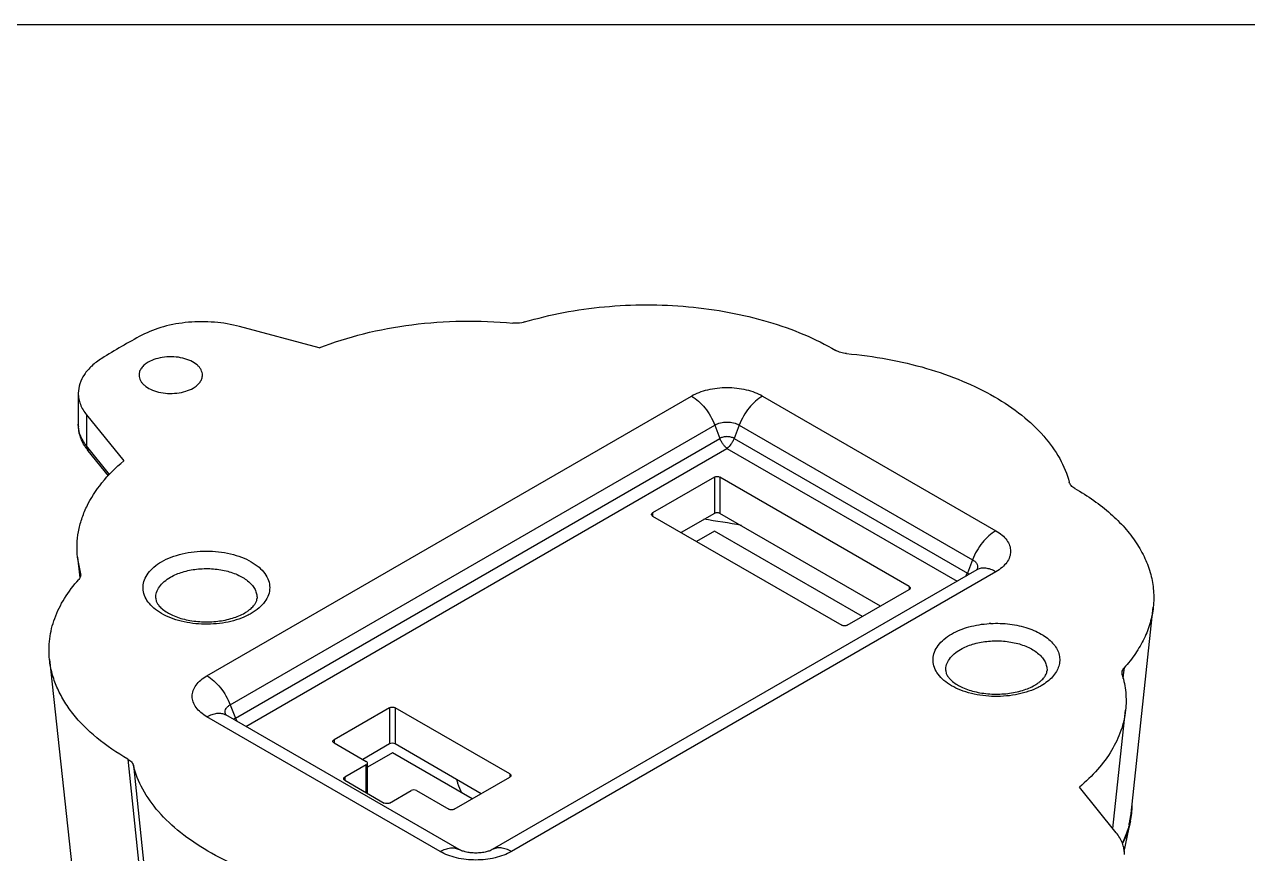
# Model space of a CAD drawing. Header units: millimetres. Extents: x 75184266 to 76346726, y -35850126 to -33679385.
# Drawn here: x 75346146 to 75364344, y -35534589 to -35522255 of the extents above; entities that cross this region are included whole.
import ezdxf

# ---------------------------------------------------------------- set-up
doc = ezdxf.new("R2010")
doc.units = ezdxf.units.MM
doc.header["$LTSCALE"] = 50
doc.header["$MEASUREMENT"] = 0
doc.linetypes.add('CEN', pattern=[62, 60, -1, 0, -1])
doc.layers.get('0').update_dxf_attribs({"linetype": 'CONTINUOUS'})
for name, color, linetype in [('02___PRT_ALL_AXES', 7, 'CONTINUOUS'), ('06___PRT_ALL_SURFS', 7, 'CONTINUOUS'), ('2', 2, 'CONTINUOUS'), ('PARKING', 7, 'CONTINUOUS')]:
    doc.layers.add(name, color=color, linetype=linetype)

# ---------------------------------------------------------------- blocks, each defined once
blk = doc.blocks.new('유도센서')
at = {"color": 7, "linetype": 'Continuous'}
for p, q in [((642940.817, 95503.641), (642934.538, 95505.331)), ((642921.828, 95500.08), (642921.828, 95497.63)), ((642922.483, 95498.372), (642925.411, 95494.747)), ((642934.214, 95474.473), (642972.397, 95496.518)), ((642973.512, 95496.518), (642991.897, 95485.904)), ((642924.198, 95493.574), (642922.612, 95495.538)), ((642971.965, 95493.461), (642967.086, 95490.644)), ((642987.309, 95484.847), (642972.389, 95493.461)), ((642967.086, 95490.399), (642982.006, 95481.785)), ((642971.965, 95490.603), (642969.349, 95489.093)), ((642985.046, 95483.296), (642972.389, 95490.603)), ((642971.965, 95489.215), (642970.551, 95488.399)), ((642983.632, 95482.479), (642971.965, 95489.215)), ((642921.774, 95487.156), (642921.95, 95485.523)), ((642922.03, 95485.85), (642921.774, 95487.156)), ((642992.643, 95486.153), (642954.459, 95464.108)), ((642992.681, 95486.178), (642992.643, 95486.153)), ((642982.43, 95481.785), (642987.309, 95484.602)), ((643004.802, 95466.956), (643006.548, 95483.224)), ((642919.563, 95479.089), (642921.309, 95462.822)), ((643004.106, 95477.881), (643004.088, 95478.083)), ((642933.468, 95474.722), (642933.434, 95474.744)), ((642951.853, 95464.108), (642933.468, 95474.722)), ((642946.368, 95475.294), (642941.984, 95472.763)), ((642955.843, 95470.069), (642946.792, 95475.294)), ((643003.365, 95465.768), (643004.367, 95475.103)), ((642941.984, 95472.518), (642944.529, 95471.048)), ((642946.368, 95472.436), (642944.246, 95471.212)), ((642946.58, 95471.742), (642944.617, 95470.609)), ((642952.873, 95468.109), (642946.58, 95471.742)), ((642953.58, 95468.517), (642946.792, 95472.436)), ((642944.529, 95470.803), (642942.832, 95469.824)), ((642944.617, 95468.548), (642944.617, 95470.926)), ((642951.459, 95467.293), (642955.843, 95469.824)), ((642942.832, 95469.579), (642945.944, 95467.782)), ((643003.627, 95465.444), (643000.726, 95469.036)), ((642946.368, 95467.782), (642948.065, 95468.762)), ((642948.489, 95468.762), (642951.035, 95467.293))]:
    blk.add_line(p, q, dxfattribs=at)
at = {"color": 9, "linetype": 'Continuous'}
for p, q in [((642931.968, 95477.811), (642970.152, 95499.856)), ((642975.758, 95499.856), (642994.143, 95489.241)), ((642922.483, 95498.372), (642922.483, 95495.922)), ((642933.805, 95475.525), (642971.989, 95497.57)), ((642971.989, 95497.57), (642972.397, 95496.518)), ((642973.921, 95497.57), (642973.512, 95496.518)), ((642973.921, 95497.57), (642992.306, 95486.956)), ((642924.301, 95493.673), (642922.483, 95495.922)), ((642935.023, 95473.825), (642972.955, 95495.725)), ((642972.955, 95495.725), (642991.088, 95485.256)), ((642971.965, 95493.461), (642971.965, 95490.603)), ((642972.389, 95493.461), (642972.389, 95490.603)), ((642967.086, 95490.644), (642967.086, 95490.399)), ((642992.306, 95486.956), (642991.897, 95485.904)), ((642994.143, 95486.005), (642955.959, 95463.96)), ((642987.309, 95484.847), (642987.309, 95484.602)), ((643004.251, 95478.423), (643004.212, 95478.07)), ((643004.189, 95477.872), (643004.159, 95477.596)), ((643004.212, 95478.07), (643004.189, 95477.872)), ((642933.805, 95475.525), (642934.214, 95474.473)), ((642950.353, 95463.96), (642931.968, 95474.574)), ((642946.368, 95475.294), (642946.368, 95472.436)), ((642946.792, 95475.294), (642946.792, 95472.436)), ((642941.984, 95472.763), (642941.984, 95472.518)), ((642925.741, 95471.244), (642927.366, 95455.413)), ((642926.169, 95470.754), (642927.831, 95454.882)), ((642944.529, 95468.599), (642944.529, 95470.803)), ((642942.832, 95469.824), (642942.832, 95469.579)), ((642955.843, 95470.069), (642955.843, 95469.824))]:
    blk.add_line(p, q, dxfattribs=at)
at = {"color": 7, "linetype": 'Continuous'}
for centre, radius, start, end in [((642950.72, 95459.627), 50.958, 117.94397, 122.05573), ((642925.729, 95498.058), 4.008, 213.20402, 218.95121), ((642963.561, 95434.721), 55.932, 79.14235, 82.22535), ((642921.531, 95485.795), 0.502, 355.10362, 6.29123), ((642933.673, 95485.123), 2.678, 306.93231, 309.62749), ((642995.937, 95479.43), 2.678, 306.93231, 309.62749), ((642998.288, 95467.656), 6.551, 348.64452, 353.86829), ((642998.394, 95467.68), 6.499, 348.2525, 353.57042), ((642998.494, 95467.668), 6.398, 353.57176, 359.48137), ((642998.133, 95467.686), 6.71, 345.90788, 348.65617)]:
    blk.add_arc(centre, radius, start, end, dxfattribs=at)
at = {"color": 9, "linetype": 'Continuous'}
for centre, radius, start, end in [((642924.165, 95497.63), 2.337, 179.99666, 184.52658), ((642993.14, 95485.292), 0.995, 117.8312, 120.01492), ((642994.182, 95473.416), 8.527, 93.00204, 93.73711), ((642932.971, 95473.861), 0.995, 59.98551, 62.18122)]:
    blk.add_arc(centre, radius, start, end, dxfattribs=at)
at = {"color": 7, "linetype": 'Continuous'}
for points, knots in [([(642957.008, 95505.688), (642958.014, 95505.988), (642960.093, 95506.489), (642963.306, 95506.939), (642966.6, 95507.091), (642969.896, 95506.945), (642973.111, 95506.501), (642976.166, 95505.773), (642978.986, 95504.776), (642980.727, 95503.918), (642981.535, 95503.445)], [0, 0, 0, 0, 0.124729, 0.25372, 0.384931, 0.51616, 0.645221, 0.77006, 0.8888, 1, 1, 1, 1]), ([(642934.538, 95505.331), (642933.894, 95505.505), (642932.551, 95505.728), (642930.524, 95505.721), (642928.583, 95505.384), (642927.38, 95504.929), (642926.841, 95504.643)], [0, 0, 0, 0, 0.253844, 0.51482, 0.768032, 1, 1, 1, 1]), ([(642940.817, 95503.641), (642941.955, 95504.092), (642944.361, 95504.852), (642948.145, 95505.553), (642952.091, 95505.833), (642954.753, 95505.729), (642956.078, 95505.603)], [0, 0, 0, 0, 0.236722, 0.486136, 0.742604, 1, 1, 1, 1]), ([(642957.008, 95505.688), (642956.936, 95505.666), (642956.632, 95505.594), (642956.314, 95505.581), (642956.078, 95505.603)], [0, 0, 0, 0, 0.242153, 1, 1, 1, 1]), ([(642923.675, 95502.815), (642923.396, 95502.64), (642922.891, 95502.265), (642922.292, 95501.592), (642921.915, 95500.855), (642921.828, 95500.332), (642921.828, 95500.079)], [0, 0, 0, 0, 0.287338, 0.545722, 0.779892, 1, 1, 1, 1]), ([(642982.374, 95503.199), (642982.22, 95503.212), (642981.93, 95503.264), (642981.655, 95503.375), (642981.535, 95503.445)], [0, 0, 0, 0, 0.524973, 1, 1, 1, 1]), ([(642982.374, 95503.199), (642983.456, 95503.104), (642985.58, 95502.819), (642988.644, 95502.102), (642991.475, 95501.115), (642994.006, 95499.885), (642996.174, 95498.435), (642997.929, 95496.802), (642999.221, 95495.015), (642999.762, 95493.71), (642999.933, 95493.061)], [0, 0, 0, 0, 0.152359, 0.299816, 0.44018, 0.571706, 0.693198, 0.804373, 0.905933, 1, 1, 1, 1]), ([(642921.828, 95500.079), (642921.828, 95499.932), (642921.856, 95499.633), (642922.029, 95499.035), (642922.281, 95498.622), (642922.483, 95498.372)], [0, 0, 0, 0, 0.237481, 0.480497, 1, 1, 1, 1]), ([(642922.375, 95495.863), (642922.203, 95496.126), (642921.926, 95496.695), (642921.827, 95497.323), (642921.828, 95497.632)], [0, 0, 0, 0, 0.504277, 1, 1, 1, 1]), ([(642921.774, 95487.156), (642921.739, 95487.489), (642921.714, 95488.161), (642921.824, 95489.169), (642922.079, 95490.168), (642922.62, 95491.501), (642923.672, 95493.117), (642924.787, 95494.222), (642925.411, 95494.747)], [0, 0, 0, 0, 0.114478, 0.229329, 0.346129, 0.466281, 0.720727, 1, 1, 1, 1]), ([(642971.965, 95493.461), (642972.028, 95493.497), (642972.177, 95493.526), (642972.326, 95493.497), (642972.389, 95493.461)], [0, 0, 0, 0, 0.499999, 1, 1, 1, 1]), ([(643000.36, 95492.577), (643000.256, 95492.636), (643000.076, 95492.768), (642999.958, 95492.964), (642999.933, 95493.061)], [0, 0, 0, 0, 0.544535, 1, 1, 1, 1]), ([(643000.36, 95492.577), (643000.876, 95492.283), (643001.853, 95491.666), (643003.179, 95490.628), (643004.308, 95489.512), (643005.224, 95488.33), (643005.921, 95487.095), (643006.384, 95485.82), (643006.608, 95484.521), (643006.594, 95483.651), (643006.548, 95483.224)], [0, 0, 0, 0, 0.150008, 0.291628, 0.424816, 0.550116, 0.668559, 0.781631, 0.891326, 1, 1, 1, 1]), ([(642966.998, 95490.522), (642966.998, 95490.545), (642967.018, 95490.597), (642967.061, 95490.63), (642967.086, 95490.644)], [0, 0, 0, 0, 0.449248, 1, 1, 1, 1]), ([(642967.086, 95490.399), (642967.061, 95490.413), (642967.018, 95490.446), (642966.998, 95490.498), (642966.998, 95490.522)], [0, 0, 0, 0, 0.550752, 1, 1, 1, 1]), ([(642972.389, 95490.603), (642972.326, 95490.639), (642972.177, 95490.668), (642972.028, 95490.639), (642971.965, 95490.603)], [0, 0, 0, 0, 0.500001, 1, 1, 1, 1]), ([(642919.562, 95479.089), (642919.504, 95479.63), (642919.515, 95480.739), (642919.923, 95482.383), (642920.713, 95483.97), (642921.449, 95484.934), (642921.866, 95485.399)], [0, 0, 0, 0, 0.235927, 0.476388, 0.729165, 1, 1, 1, 1]), ([(642922.031, 95485.752), (642922.026, 95485.69), (642921.989, 95485.56), (642921.912, 95485.45), (642921.866, 95485.399)], [0, 0, 0, 0, 0.476843, 1, 1, 1, 1]), ([(642987.309, 95484.847), (642987.334, 95484.833), (642987.377, 95484.8), (642987.397, 95484.748), (642987.397, 95484.725)], [0, 0, 0, 0, 0.550752, 1, 1, 1, 1]), ([(642987.374, 95484.658), (642987.37, 95484.653), (642987.352, 95484.631), (642987.328, 95484.613), (642987.309, 95484.602)], [0, 0, 0, 0, 0.230684, 1, 1, 1, 1]), ([(642987.397, 95484.725), (642987.397, 95484.719), (642987.395, 95484.695), (642987.385, 95484.673), (642987.374, 95484.658)], [0, 0, 0, 0, 0.240551, 1, 1, 1, 1]), ([(642927.932, 95483.924), (642927.933, 95483.864), (642927.954, 95483.729), (642928.049, 95483.517), (642928.222, 95483.28), (642928.604, 95482.92), (642929.307, 95482.518), (642930.355, 95482.187), (642931.559, 95482.03), (642932.798, 95482.072), (642933.95, 95482.305), (642934.651, 95482.591), (642934.954, 95482.766)], [0, 0, 0, 0, 0.022894, 0.051438, 0.088184, 0.134107, 0.25132, 0.394347, 0.552132, 0.713278, 0.866344, 1, 1, 1, 1]), ([(642935.382, 95483.06), (642935.473, 95483.136), (642935.629, 95483.285), (642935.8, 95483.519), (642935.893, 95483.73), (642935.914, 95483.864), (642935.916, 95483.924)], [0, 0, 0, 0, 0.342628, 0.615662, 0.828521, 1, 1, 1, 1]), ([(642934.954, 95482.766), (642934.984, 95482.783), (642935.096, 95482.85), (642935.205, 95482.924), (642935.283, 95482.982)], [0, 0, 0, 0, 0.262162, 1, 1, 1, 1]), ([(643006.548, 95483.224), (643006.503, 95482.803), (643006.334, 95481.954), (643005.856, 95480.72), (643005.159, 95479.525), (643004.574, 95478.784), (643004.251, 95478.423)], [0, 0, 0, 0, 0.234908, 0.477418, 0.73153, 1, 1, 1, 1]), ([(642982.43, 95481.785), (642982.367, 95481.749), (642982.218, 95481.72), (642982.069, 95481.749), (642982.006, 95481.785)], [0, 0, 0, 0, 0.499999, 1, 1, 1, 1]), ([(642925.741, 95471.244), (642924.88, 95471.736), (642923.305, 95472.795), (642921.657, 95474.428), (642920.678, 95475.83), (642920.125, 95476.891), (642919.742, 95477.977), (642919.602, 95478.72), (642919.562, 95479.089)], [0, 0, 0, 0, 0.287548, 0.546979, 0.667178, 0.78194, 0.8924, 1, 1, 1, 1]), ([(643004.088, 95478.083), (643004.094, 95478.144), (643004.132, 95478.268), (643004.207, 95478.374), (643004.251, 95478.423)], [0, 0, 0, 0, 0.477257, 1, 1, 1, 1]), ([(642990.195, 95478.23), (642990.196, 95478.17), (642990.217, 95478.036), (642990.312, 95477.823), (642990.485, 95477.587), (642990.867, 95477.227), (642991.571, 95476.824), (642992.618, 95476.493), (642993.822, 95476.337), (642995.061, 95476.378), (642996.214, 95476.611), (642996.915, 95476.898), (642997.217, 95477.073)], [0, 0, 0, 0, 0.022894, 0.051438, 0.088184, 0.134107, 0.25132, 0.394347, 0.552132, 0.713278, 0.866344, 1, 1, 1, 1]), ([(642997.645, 95477.367), (642997.737, 95477.443), (642997.893, 95477.591), (642998.063, 95477.826), (642998.156, 95478.037), (642998.178, 95478.171), (642998.179, 95478.23)], [0, 0, 0, 0, 0.342628, 0.615662, 0.828521, 1, 1, 1, 1]), ([(643004.106, 95477.881), (643004.24, 95477.43), (643004.423, 95476.507), (643004.417, 95475.565), (643004.367, 95475.103)], [0, 0, 0, 0, 0.503075, 1, 1, 1, 1]), ([(642997.217, 95477.073), (642997.247, 95477.09), (642997.36, 95477.157), (642997.469, 95477.231), (642997.546, 95477.289)], [0, 0, 0, 0, 0.262162, 1, 1, 1, 1]), ([(642946.368, 95475.294), (642946.431, 95475.33), (642946.58, 95475.359), (642946.729, 95475.33), (642946.792, 95475.294)], [0, 0, 0, 0, 0.499999, 1, 1, 1, 1]), ([(643004.367, 95475.103), (643004.308, 95474.556), (643004.052, 95473.445), (643003.292, 95471.861), (643002.173, 95470.357), (643001.239, 95469.464), (643000.726, 95469.036)], [0, 0, 0, 0, 0.227946, 0.467124, 0.723226, 1, 1, 1, 1]), ([(642941.896, 95472.64), (642941.896, 95472.664), (642941.916, 95472.716), (642941.959, 95472.749), (642941.984, 95472.763)], [0, 0, 0, 0, 0.449248, 1, 1, 1, 1]), ([(642941.984, 95472.518), (642941.959, 95472.532), (642941.916, 95472.565), (642941.896, 95472.617), (642941.896, 95472.64)], [0, 0, 0, 0, 0.550752, 1, 1, 1, 1]), ([(642946.792, 95472.436), (642946.729, 95472.473), (642946.58, 95472.501), (642946.431, 95472.473), (642946.368, 95472.436)], [0, 0, 0, 0, 0.500001, 1, 1, 1, 1]), ([(642925.741, 95471.244), (642925.846, 95471.184), (642926.027, 95471.051), (642926.145, 95470.852), (642926.169, 95470.754)], [0, 0, 0, 0, 0.544883, 1, 1, 1, 1]), ([(642943.737, 95460.612), (642942.651, 95460.703), (642940.519, 95460.98), (642937.445, 95461.691), (642934.604, 95462.675), (642932.065, 95463.906), (642929.895, 95465.36), (642928.143, 95466.999), (642926.861, 95468.793), (642926.333, 95470.103), (642926.169, 95470.754)], [0, 0, 0, 0, 0.152531, 0.300184, 0.440709, 0.572315, 0.693775, 0.804804, 0.906143, 1, 1, 1, 1]), ([(642944.617, 95470.926), (642944.617, 95470.949), (642944.597, 95471.001), (642944.554, 95471.034), (642944.529, 95471.048)], [0, 0, 0, 0, 0.449248, 1, 1, 1, 1]), ([(642944.529, 95470.803), (642944.554, 95470.818), (642944.597, 95470.85), (642944.617, 95470.902), (642944.617, 95470.926)], [0, 0, 0, 0, 0.550752, 1, 1, 1, 1]), ([(642942.744, 95469.701), (642942.744, 95469.724), (642942.765, 95469.777), (642942.807, 95469.809), (642942.832, 95469.824)], [0, 0, 0, 0, 0.449248, 1, 1, 1, 1]), ([(642955.843, 95470.069), (642955.868, 95470.054), (642955.91, 95470.022), (642955.931, 95469.969), (642955.931, 95469.946)], [0, 0, 0, 0, 0.550752, 1, 1, 1, 1]), ([(642955.908, 95469.88), (642955.904, 95469.874), (642955.886, 95469.852), (642955.862, 95469.835), (642955.843, 95469.824)], [0, 0, 0, 0, 0.230684, 1, 1, 1, 1]), ([(642955.931, 95469.946), (642955.931, 95469.94), (642955.929, 95469.917), (642955.918, 95469.894), (642955.908, 95469.88)], [0, 0, 0, 0, 0.240551, 1, 1, 1, 1]), ([(642942.832, 95469.579), (642942.807, 95469.593), (642942.765, 95469.626), (642942.744, 95469.678), (642942.744, 95469.701)], [0, 0, 0, 0, 0.550752, 1, 1, 1, 1]), ([(642948.489, 95468.762), (642948.426, 95468.799), (642948.277, 95468.827), (642948.128, 95468.799), (642948.065, 95468.762)], [0, 0, 0, 0, 0.500001, 1, 1, 1, 1]), ([(642951.654, 95469.608), (642951.674, 95469.52), (642951.769, 95469.164), (642951.91, 95468.821), (642952.038, 95468.574)], [0, 0, 0, 0, 0.244957, 1, 1, 1, 1]), ([(642946.368, 95467.782), (642946.305, 95467.746), (642946.156, 95467.717), (642946.006, 95467.746), (642945.944, 95467.782)], [0, 0, 0, 0, 0.499999, 1, 1, 1, 1]), ([(642951.459, 95467.293), (642951.396, 95467.256), (642951.247, 95467.227), (642951.098, 95467.256), (642951.035, 95467.293)], [0, 0, 0, 0, 0.499999, 1, 1, 1, 1]), ([(643004.64, 95466.052), (643004.61, 95465.931), (643004.473, 95465.441), (643004.281, 95464.967), (643004.112, 95464.623)], [0, 0, 0, 0, 0.245722, 1, 1, 1, 1]), ([(643004.757, 95466.356), (643004.694, 95466.053), (643004.522, 95465.445), (643004.27, 95464.865), (643004.126, 95464.581)], [0, 0, 0, 0, 0.492446, 1, 1, 1, 1]), ([(643004.283, 95463.736), (643004.283, 95463.883), (643004.255, 95464.182), (643004.082, 95464.78), (643003.83, 95465.193), (643003.627, 95465.444)], [0, 0, 0, 0, 0.237481, 0.480497, 1, 1, 1, 1]), ([(642954.459, 95464.108), (642954.403, 95464.076), (642954.247, 95464.007), (642953.957, 95463.92), (642953.578, 95463.855), (642953.156, 95463.832), (642952.734, 95463.855), (642952.355, 95463.92), (642952.065, 95464.007), (642951.909, 95464.076), (642951.853, 95464.108)], [0, 0, 0, 0, 0.071808, 0.190047, 0.338032, 0.500019, 0.662007, 0.80999, 0.928205, 1, 1, 1, 1])]:
    blk.add_open_spline(points, degree=3, knots=knots, dxfattribs=at)
at = {"color": 9, "linetype": 'Continuous'}
for points, knots in [([(642970.152, 95499.856), (642970.344, 95499.966), (642970.763, 95500.162), (642971.693, 95500.444), (642972.955, 95500.582), (642974.216, 95500.444), (642975.146, 95500.162), (642975.566, 95499.966), (642975.758, 95499.856)], [0, 0, 0, 0, 0.114245, 0.237544, 0.499998, 0.762454, 0.885753, 1, 1, 1, 1]), ([(642970.152, 95499.856), (642970.348, 95499.742), (642970.731, 95499.456), (642971.235, 95498.918), (642971.668, 95498.282), (642971.895, 95497.812), (642971.989, 95497.57)], [0, 0, 0, 0, 0.227972, 0.477542, 0.738771, 1, 1, 1, 1]), ([(642975.758, 95499.856), (642975.562, 95499.742), (642975.178, 95499.456), (642974.675, 95498.918), (642974.241, 95498.282), (642974.015, 95497.812), (642973.921, 95497.57)], [0, 0, 0, 0, 0.227971, 0.477542, 0.73877, 1, 1, 1, 1]), ([(642971.989, 95497.57), (642972.126, 95497.649), (642972.445, 95497.765), (642972.955, 95497.82), (642973.465, 95497.765), (642973.784, 95497.649), (642973.921, 95497.57)], [0, 0, 0, 0, 0.237223, 0.499999, 0.762774, 1, 1, 1, 1]), ([(642922.483, 95495.922), (642922.301, 95496.148), (642921.999, 95496.627), (642921.856, 95497.178), (642921.835, 95497.446)], [0, 0, 0, 0, 0.51992, 1, 1, 1, 1]), ([(642922.612, 95495.538), (642922.57, 95495.59), (642922.503, 95495.714), (642922.483, 95495.852), (642922.483, 95495.922)], [0, 0, 0, 0, 0.486963, 1, 1, 1, 1]), ([(642973.512, 95496.518), (642973.433, 95496.564), (642973.249, 95496.631), (642972.955, 95496.663), (642972.66, 95496.631), (642972.476, 95496.564), (642972.397, 95496.518)], [0, 0, 0, 0, 0.237231, 0.500001, 0.76277, 1, 1, 1, 1]), ([(642972.955, 95495.724), (642972.901, 95495.77), (642972.791, 95495.875), (642972.668, 95496.025), (642972.576, 95496.163), (642972.511, 95496.275), (642972.45, 95496.389), (642972.412, 95496.467), (642972.401, 95496.508)], [0, 0, 0, 0, 0.218654, 0.467851, 0.599327, 0.732946, 0.867227, 1, 1, 1, 1]), ([(642973.513, 95496.518), (642973.482, 95496.437), (642973.406, 95496.28), (642973.235, 95496.002), (642973.071, 95495.823), (642972.955, 95495.724)], [0, 0, 0, 0, 0.266719, 0.532165, 1, 1, 1, 1]), ([(642994.143, 95489.241), (642993.947, 95489.128), (642993.563, 95488.842), (642993.059, 95488.304), (642992.626, 95487.668), (642992.399, 95487.198), (642992.306, 95486.956)], [0, 0, 0, 0, 0.227971, 0.477542, 0.73877, 1, 1, 1, 1]), ([(642994.143, 95489.241), (642994.317, 95489.141), (642994.632, 95488.924), (642995.009, 95488.527), (642995.248, 95488.089), (642995.331, 95487.623), (642995.248, 95487.158), (642995.009, 95486.719), (642994.632, 95486.323), (642994.317, 95486.105), (642994.143, 95486.005)], [0, 0, 0, 0, 0.144886, 0.274528, 0.391109, 0.499998, 0.608887, 0.725466, 0.855111, 1, 1, 1, 1]), ([(642928.394, 95486.792), (642928.635, 95486.932), (642929.164, 95487.178), (642930.335, 95487.534), (642931.924, 95487.706), (642933.512, 95487.534), (642934.684, 95487.178), (642935.442, 95486.825), (642936.07, 95486.392), (642936.545, 95485.893), (642936.846, 95485.341), (642936.95, 95484.754), (642936.846, 95484.168), (642936.545, 95483.616), (642936.07, 95483.116), (642935.673, 95482.843), (642935.454, 95482.716)], [0, 0, 0, 0, 0.066615, 0.138509, 0.291545, 0.444583, 0.516468, 0.58309, 0.643501, 0.697543, 0.74615, 0.791546, 0.836942, 0.885546, 0.939596, 1, 1, 1, 1]), ([(642935.08, 95482.521), (642934.555, 95482.274), (642933.383, 95481.929), (642931.556, 95481.814), (642930.032, 95482.041), (642928.931, 95482.426), (642928.23, 95482.79), (642927.656, 95483.226), (642927.231, 95483.721), (642926.973, 95484.262), (642926.902, 95484.83), (642927.024, 95485.394), (642927.328, 95485.925), (642927.795, 95486.405), (642928.181, 95486.67), (642928.394, 95486.792)], [0, 0, 0, 0, 0.143224, 0.297875, 0.449582, 0.520111, 0.585208, 0.644159, 0.697033, 0.744954, 0.790212, 0.835898, 0.884954, 0.939393, 1, 1, 1, 1]), ([(642929.101, 95485.582), (642929.398, 95485.753), (642930.071, 95486.031), (642931.168, 95486.248), (642932.327, 95486.278), (642933.454, 95486.116), (642934.455, 95485.777), (642935.149, 95485.348), (642935.553, 95484.933), (642935.765, 95484.611), (642935.893, 95484.272), (642935.918, 95484.038), (642935.916, 95483.924)], [0, 0, 0, 0, 0.128944, 0.270838, 0.418257, 0.562714, 0.696273, 0.813211, 0.864973, 0.912623, 0.957137, 1, 1, 1, 1]), ([(642992.306, 95486.956), (642992.389, 95486.908), (642992.535, 95486.801), (642992.685, 95486.589), (642992.723, 95486.35), (642992.669, 95486.203), (642992.629, 95486.138)], [0, 0, 0, 0, 0.293231, 0.543386, 0.768321, 1, 1, 1, 1]), ([(642994.143, 95486.005), (642994.015, 95486.079), (642993.76, 95486.201), (642993.368, 95486.299), (642992.999, 95486.297), (642992.775, 95486.224), (642992.676, 95486.172)], [0, 0, 0, 0, 0.288944, 0.548521, 0.782229, 1, 1, 1, 1]), ([(642927.932, 95483.924), (642927.928, 95484.078), (642927.979, 95484.4), (642928.218, 95484.85), (642928.601, 95485.257), (642928.923, 95485.479), (642929.101, 95485.582)], [0, 0, 0, 0, 0.217829, 0.450657, 0.709827, 1, 1, 1, 1]), ([(642991.766, 95485.644), (642991.792, 95485.684), (642991.838, 95485.766), (642991.872, 95485.853), (642991.893, 95485.894)], [0, 0, 0, 0, 0.503311, 1, 1, 1, 1]), ([(642992.033, 95485.799), (642992.024, 95485.809), (642991.983, 95485.849), (642991.935, 95485.882), (642991.897, 95485.904)], [0, 0, 0, 0, 0.236035, 1, 1, 1, 1]), ([(642935.454, 95482.716), (642935.424, 95482.699), (642935.301, 95482.63), (642935.176, 95482.566), (642935.08, 95482.521)], [0, 0, 0, 0, 0.245281, 1, 1, 1, 1]), ([(642990.657, 95481.099), (642991.082, 95481.345), (642992.057, 95481.725), (642993.085, 95481.89), (642993.626, 95481.925)], [0, 0, 0, 0, 0.475027, 1, 1, 1, 1]), ([(642993.735, 95481.931), (642994.241, 95481.958), (642995.237, 95481.923), (642996.639, 95481.621), (642997.671, 95481.165), (642998.33, 95480.689), (642998.711, 95480.306), (642998.989, 95479.89), (642999.154, 95479.451), (642999.198, 95478.999), (642999.12, 95478.55), (642998.924, 95478.116), (642998.618, 95477.709), (642998.21, 95477.335), (642997.89, 95477.123), (642997.717, 95477.023)], [0, 0, 0, 0, 0.162308, 0.317652, 0.457486, 0.520018, 0.577341, 0.629953, 0.678982, 0.726179, 0.773673, 0.823524, 0.877323, 0.936066, 1, 1, 1, 1]), ([(642997.343, 95476.828), (642996.819, 95476.581), (642995.646, 95476.236), (642993.819, 95476.121), (642992.295, 95476.348), (642991.195, 95476.733), (642990.493, 95477.097), (642989.919, 95477.533), (642989.494, 95478.028), (642989.236, 95478.569), (642989.165, 95479.137), (642989.288, 95479.701), (642989.592, 95480.231), (642990.058, 95480.712), (642990.445, 95480.976), (642990.657, 95481.099)], [0, 0, 0, 0, 0.143224, 0.297875, 0.449582, 0.520111, 0.585208, 0.644159, 0.697033, 0.744954, 0.790212, 0.835898, 0.884954, 0.939393, 1, 1, 1, 1]), ([(642991.364, 95479.889), (642991.661, 95480.06), (642992.334, 95480.337), (642993.431, 95480.555), (642994.591, 95480.585), (642995.717, 95480.423), (642996.718, 95480.083), (642997.412, 95479.654), (642997.816, 95479.24), (642998.028, 95478.918), (642998.156, 95478.578), (642998.182, 95478.344), (642998.179, 95478.23)], [0, 0, 0, 0, 0.128944, 0.270838, 0.418257, 0.562714, 0.696273, 0.813211, 0.864973, 0.912623, 0.957137, 1, 1, 1, 1]), ([(642990.195, 95478.23), (642990.192, 95478.384), (642990.243, 95478.707), (642990.481, 95479.157), (642990.864, 95479.564), (642991.186, 95479.786), (642991.364, 95479.889)], [0, 0, 0, 0, 0.217829, 0.450657, 0.709827, 1, 1, 1, 1]), ([(642931.968, 95474.574), (642931.794, 95474.674), (642931.479, 95474.892), (642931.102, 95475.288), (642930.863, 95475.727), (642930.78, 95476.192), (642930.863, 95476.658), (642931.102, 95477.096), (642931.479, 95477.493), (642931.794, 95477.71), (642931.968, 95477.811)], [0, 0, 0, 0, 0.144886, 0.274528, 0.391109, 0.499998, 0.608887, 0.725466, 0.855111, 1, 1, 1, 1]), ([(642931.968, 95477.811), (642932.164, 95477.697), (642932.548, 95477.411), (642933.051, 95476.873), (642933.485, 95476.237), (642933.711, 95475.767), (642933.805, 95475.525)], [0, 0, 0, 0, 0.227972, 0.477542, 0.738771, 1, 1, 1, 1]), ([(642997.717, 95477.023), (642997.687, 95477.006), (642997.565, 95476.937), (642997.439, 95476.873), (642997.343, 95476.828)], [0, 0, 0, 0, 0.245281, 1, 1, 1, 1]), ([(642933.414, 95474.879), (642933.403, 95474.937), (642933.402, 95475.061), (642933.477, 95475.24), (642933.616, 95475.4), (642933.737, 95475.486), (642933.805, 95475.525)], [0, 0, 0, 0, 0.219553, 0.449707, 0.70729, 1, 1, 1, 1]), ([(642931.968, 95474.574), (642932.096, 95474.648), (642932.351, 95474.77), (642932.743, 95474.868), (642933.112, 95474.866), (642933.336, 95474.793), (642933.435, 95474.741)], [0, 0, 0, 0, 0.28894, 0.548518, 0.78223, 1, 1, 1, 1]), ([(642933.472, 95474.724), (642933.465, 95474.737), (642933.439, 95474.786), (642933.422, 95474.839), (642933.414, 95474.879)], [0, 0, 0, 0, 0.257924, 1, 1, 1, 1]), ([(642934.214, 95474.473), (642934.2, 95474.465), (642934.152, 95474.435), (642934.107, 95474.399), (642934.078, 95474.368)], [0, 0, 0, 0, 0.264418, 1, 1, 1, 1]), ([(642934.213, 95474.473), (642934.222, 95474.451), (642934.26, 95474.361), (642934.305, 95474.275), (642934.344, 95474.214)], [0, 0, 0, 0, 0.247429, 1, 1, 1, 1]), ([(642950.353, 95463.96), (642950.485, 95464.036), (642950.747, 95464.16), (642951.149, 95464.257), (642951.527, 95464.248), (642951.754, 95464.165), (642951.853, 95464.108)], [0, 0, 0, 0, 0.289699, 0.549087, 0.782199, 1, 1, 1, 1]), ([(642955.959, 95463.96), (642955.767, 95463.849), (642955.348, 95463.653), (642954.418, 95463.371), (642953.156, 95463.234), (642951.895, 95463.371), (642950.965, 95463.653), (642950.545, 95463.849), (642950.353, 95463.96)], [0, 0, 0, 0, 0.114245, 0.237544, 0.499998, 0.762454, 0.885753, 1, 1, 1, 1]), ([(642955.959, 95463.96), (642955.827, 95464.036), (642955.566, 95464.16), (642955.163, 95464.257), (642954.785, 95464.248), (642954.558, 95464.165), (642954.459, 95464.108)], [0, 0, 0, 0, 0.289698, 0.549086, 0.782198, 1, 1, 1, 1])]:
    blk.add_open_spline(points, degree=3, knots=knots, dxfattribs=at)
at = {"layer": '02___PRT_ALL_AXES', "color": 7, "linetype": 'Continuous'}
for points, knots in [([(642927.346, 95502.524), (642927.237, 95502.46), (642927.038, 95502.323), (642926.8, 95502.073), (642926.649, 95501.797), (642926.614, 95501.598), (642926.614, 95501.503)], [0, 0, 0, 0, 0.289649, 0.549108, 0.782226, 1, 1, 1, 1]), ([(642931.614, 95501.504), (642931.614, 95501.575), (642931.595, 95501.721), (642931.511, 95501.931), (642931.375, 95502.131), (642931.12, 95502.387), (642930.684, 95502.652), (642930.058, 95502.862), (642929.355, 95502.96), (642928.633, 95502.94), (642927.95, 95502.804), (642927.531, 95502.631), (642927.346, 95502.524)], [0, 0, 0, 0, 0.04286, 0.087493, 0.135331, 0.187301, 0.304576, 0.43825, 0.582594, 0.729744, 0.871324, 1, 1, 1, 1]), ([(642926.614, 95501.503), (642926.614, 95501.432), (642926.633, 95501.286), (642926.717, 95501.075), (642926.853, 95500.875), (642927.109, 95500.619), (642927.544, 95500.354), (642928.17, 95500.145), (642928.873, 95500.046), (642929.595, 95500.066), (642930.278, 95500.203), (642930.697, 95500.376), (642930.882, 95500.483)], [0, 0, 0, 0, 0.04286, 0.087493, 0.135331, 0.187301, 0.304576, 0.43825, 0.582594, 0.729744, 0.871324, 1, 1, 1, 1]), ([(642930.882, 95500.483), (642930.992, 95500.546), (642931.191, 95500.683), (642931.429, 95500.933), (642931.579, 95501.21), (642931.614, 95501.409), (642931.614, 95501.504)], [0, 0, 0, 0, 0.289649, 0.549108, 0.782226, 1, 1, 1, 1])]:
    blk.add_open_spline(points, degree=3, knots=knots, dxfattribs=at)
at = {"layer": '06___PRT_ALL_SURFS', "color": 7, "linetype": 'Continuous'}
blk.add_line((643004.263, 95463.967), (643004.757, 95466.356), dxfattribs=at)

msp = doc.modelspace()

# ---------------------------------------------------------------- linework, layer by layer
at = {"layer": 'PARKING', "color": 3}
msp.add_line((75293915.7, -35522254.9), (75528203.1, -35522254.9), dxfattribs=at)

# ---------------------------------------------------------------- block references
at = {"layer": '2', "color": 3, "linetype": 'CEN', "xscale": 188.7845468688756, "yscale": 188.7845468632877, "zscale": 188.7845468639931}
msp.add_blockref('유도센서', (-46026759, -53556679.3), dxfattribs=at)

doc.saveas('drawing.dxf')
